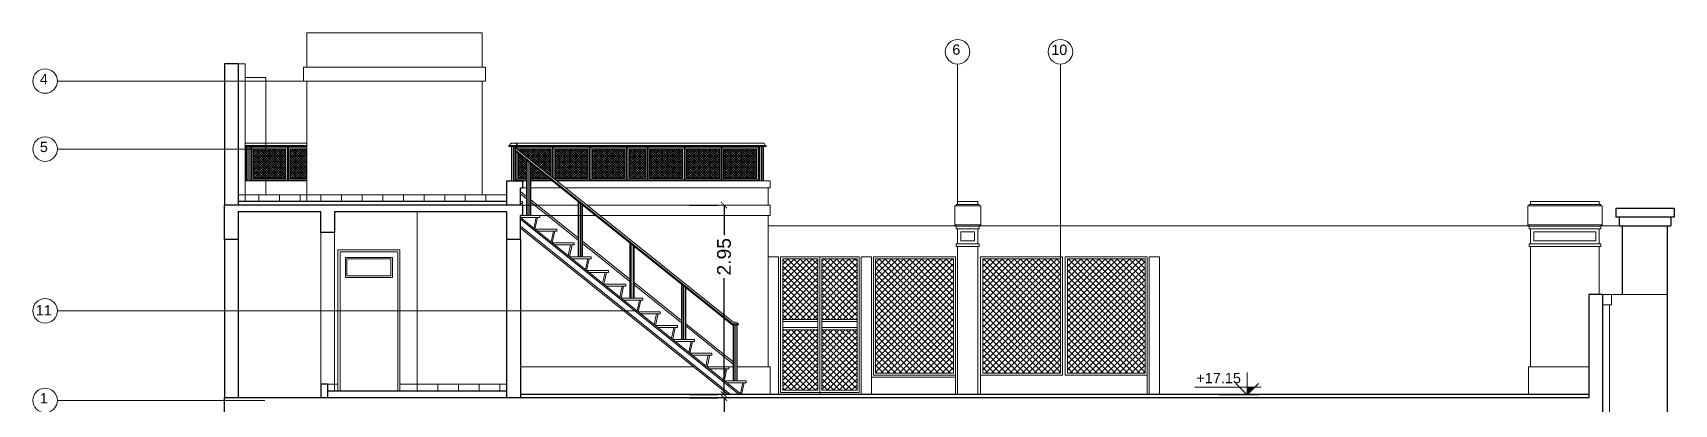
# Model space of a CAD drawing. Header units: millimetres. Extents: x 1578 to 2210, y 899 to 1032.
# Drawn here: x 2015.11 to 2038.95, y 949.14 to 954.53 of the extents above; entities that cross this region are included whole.
import ezdxf

# ---------------------------------------------------------------- set-up
doc = ezdxf.new("R2010")
doc.units = ezdxf.units.MM
for name, color, linetype, lineweight in [('CARPINTERIA', 7, 'Continuous', 18), ('COTAS', 7, 'Continuous', 15), ('ESTRUCTURA', 3, 'Continuous', 30), ('MUROS', 1, 'Continuous', 30), ('PISOS', 9, 'Continuous', 9), ('SANITARIOS', 7, 'Continuous', 20), ('TRAMAS', 7, 'Continuous', 15), ('UMBRALES', 7, 'Continuous', 18)]:
    doc.layers.add(name, color=color, linetype=linetype, lineweight=lineweight)
doc.styles.add('STYLE1', font='ARIAL.TTF')
doc.dimstyles.get("Standard").update_dxf_attribs({"dimscale": 0, "dimtxt": 0.2, "dimasz": 0.09, "dimexe": 0.09, "dimexo": 0.5, "dimgap": 0.05, "dimtad": 0, "dimzin": 0, "dimdsep": 46, "dimtxsty": 'STYLE1', "dimblk1": 'ARCHTICK', "dimblk2": 'ARCHTICK', "dimsah": 1, "dimcen": 0, "dimadec": 0, "dimazin": 0, "dimtfac": 1, "dimtofl": 0, "dimtmove": 2, "dimatfit": 3, "dimldrblk": 'ARCHTICK', "dimfxl": 1, "dimtolj": 1, "dimtzin": 0, "dimarcsym": 0})
pattern_1 = [(135, (2076.814876, 865.32942), (0.044194174, 0.044194174), []), (45, (2076.814876, 865.32942), (0.044194174, -0.044194174), [])]

# ---------------------------------------------------------------- blocks, each defined once
blk = doc.blocks.new('_ARCHTICK')
at = {"color": 0, "linetype": 'ByBlock', "const_width": 0.15}
blk.add_lwpolyline([(-0.5, -0.5), (0.5, 0.5)], dxfattribs=at)
blk = doc.blocks.new('*D289')
at = {"layer": 'COTAS', "color": 0, "lineweight": -2}
for p, q in [((2024.652, 949.228), (2025.062, 949.228)), ((2025.152, 949.228), (2025.152, 948.239)), ((2025.152, 946.628), (2025.152, 947.617)), ((2024.652, 946.628), (2025.062, 946.628))]:
    blk.add_line(p, q, dxfattribs=at)
at = {"layer": 'DEFPOINTS', "color": 0}
for p in [(2025.152, 949.228), (2025.152, 949.228), (2025.152, 946.628)]:
    blk.add_point(p, dxfattribs=at)
at = {"layer": 'COTAS', "color": 0, "lineweight": -2, "xscale": 0.09, "yscale": 0.09, "zscale": 0.09}
for p, rotation in [((2025.152, 949.228), 90), ((2025.152, 946.628), 270)]:
    blk.add_blockref('_ARCHTICK', p, dxfattribs=dict(at, rotation=rotation))
at = {"layer": 'COTAS', "color": 0, "insert": (2025.152, 947.928), "char_height": 0.2, "attachment_point": 5, "rotation": 90, "style": 'STYLE1'}
blk.add_mtext('\\A1;2.80', dxfattribs=at)
blk = doc.blocks.new('*D290')
at = {"layer": 'COTAS', "color": 0, "lineweight": -2}
for p, q in [((2024.652, 952.028), (2025.062, 952.028)), ((2025.152, 952.028), (2025.152, 951.589)), ((2025.152, 949.278), (2025.152, 950.965)), ((2024.652, 949.278), (2025.062, 949.278))]:
    blk.add_line(p, q, dxfattribs=at)
at = {"layer": 'DEFPOINTS', "color": 0}
for p in [(2025.152, 952.028), (2025.152, 952.028), (2025.152, 949.278)]:
    blk.add_point(p, dxfattribs=at)
at = {"layer": 'COTAS', "color": 0, "lineweight": -2, "xscale": 0.09, "yscale": 0.09, "zscale": 0.09}
for p, rotation in [((2025.152, 952.028), 90), ((2025.152, 949.278), 270)]:
    blk.add_blockref('_ARCHTICK', p, dxfattribs=dict(at, rotation=rotation))
at = {"layer": 'COTAS', "color": 0, "insert": (2025.152, 951.277), "char_height": 0.2, "attachment_point": 5, "rotation": 90, "style": 'STYLE1'}
blk.add_mtext('\\A1;2.95', dxfattribs=at)

msp = doc.modelspace()

# ---------------------------------------------------------------- hatches: boundary and pattern name
at = {"layer": 'COTAS', "ltscale": 0.05}
msp.add_hatch(color=256, dxfattribs=at).paths.add_polyline_path([(2032.752, 949.382), (2032.86, 949.382), (2032.752, 949.274)])
at = {"layer": 'PISOS', "ltscale": 0.1}
h = msp.add_hatch(dxfattribs=at)
h.set_pattern_fill('ANSI37', color=256, scale=0.2, style=0)
h.set_pattern_definition([(135, (2000.65188, 876.47942), (0.0176776695, 0.0176776695), []), (45, (2000.65188, 876.47942), (0.0176776695, -0.0176776695), [])])
h.paths.add_polyline_path([(2018.789, 952.415), (2018.309, 952.415), (2018.309, 952.84), (2018.789, 952.84)])
h = msp.add_hatch(dxfattribs=at)
h.set_pattern_fill('ANSI37', color=256, scale=0.2, style=0)
h.set_pattern_definition([(135, (2005.04188, 876.47942), (0.0176776695, 0.0176776695), []), (45, (2005.04188, 876.47942), (0.0176776695, -0.0176776695), [])])
h.paths.add_polyline_path([(2023.179, 952.415), (2022.699, 952.415), (2022.699, 952.84), (2023.179, 952.84)])
h = msp.add_hatch(dxfattribs=at)
h.set_pattern_fill('ANSI37', color=256, scale=0.2, style=0)
h.set_pattern_definition([(135, (2005.57938, 876.47942), (0.0176776695, 0.0176776695), []), (45, (2005.57938, 876.47942), (0.0176776695, -0.0176776695), [])])
h.paths.add_polyline_path([(2023.716, 952.415), (2023.236, 952.415), (2023.236, 952.84), (2023.716, 952.84)])
h = msp.add_hatch(dxfattribs=at)
h.set_pattern_fill('ANSI37', color=256, scale=0.2, style=0)
h.set_pattern_definition([(135, (2084.936324, 865.061248), (0.0176776695, 0.0176776695), []), (45, (2084.936324, 865.061248), (0.0176776695, -0.0176776695), [])])
h.paths.add_polyline_path([(2024.014, 952.415), (2023.774, 952.415), (2023.774, 952.84), (2024.014, 952.84)])
h = msp.add_hatch(dxfattribs=at)
h.set_pattern_fill('ANSI37', color=256, scale=0.2, style=0)
h.set_pattern_definition([(135, (2006.41438, 876.47942), (0.0176776695, 0.0176776695), []), (45, (2006.41438, 876.47942), (0.0176776695, -0.0176776695), [])])
h.paths.add_polyline_path([(2024.551, 952.415), (2024.071, 952.415), (2024.071, 952.84), (2024.551, 952.84)])
h = msp.add_hatch(dxfattribs=at)
h.set_pattern_fill('ANSI37', color=256, scale=0.2, style=0)
h.set_pattern_definition([(135, (2006.95188, 876.47942), (0.0176776695, 0.0176776695), []), (45, (2006.95188, 876.47942), (0.0176776695, -0.0176776695), [])])
h.paths.add_polyline_path([(2025.089, 952.415), (2024.609, 952.415), (2024.609, 952.84), (2025.089, 952.84)])
h = msp.add_hatch(dxfattribs=at)
h.set_pattern_fill('ANSI37', color=256, scale=0.2, style=0)
h.set_pattern_definition([(135, (2007.48938, 876.47942), (0.0176776695, 0.0176776695), []), (45, (2007.48938, 876.47942), (0.0176776695, -0.0176776695), [])])
h.paths.add_polyline_path([(2025.626, 952.415), (2025.146, 952.415), (2025.146, 952.84), (2025.626, 952.84)])
at = {"layer": 'TRAMAS', "ltscale": 0.05}
h = msp.add_hatch(dxfattribs=at)
h.set_pattern_fill('ANSI37', color=256, scale=0.5, style=0)
h.set_pattern_definition(pattern_1)
h.paths.add_polyline_path([(2027.084, 949.338), (2026.574, 949.338), (2026.574, 950.218), (2027.084, 950.218)])
h.paths.add_polyline_path([(2026.004, 950.218), (2026.514, 950.218), (2026.514, 949.338), (2026.004, 949.338)])
h.paths.add_polyline_path([(2026.004, 951.248), (2026.514, 951.248), (2026.514, 950.368), (2026.004, 950.368)])
h.paths.add_polyline_path([(2026.574, 951.248), (2027.084, 951.248), (2027.084, 950.368), (2026.574, 950.368)])
h = msp.add_hatch(dxfattribs=at)
h.set_pattern_fill('ANSI37', color=256, scale=0.5, style=0)
h.set_pattern_definition(pattern_1)
h.paths.add_polyline_path([(2027.354, 951.248), (2028.484, 951.248), (2028.484, 949.588), (2027.354, 949.588)])
h = msp.add_hatch(dxfattribs=at)
h.set_pattern_fill('ANSI37', color=256, scale=0.5, style=0)
h.set_pattern_definition([(45, (1980.57825, 865.32942), (-0.044194174, 0.044194174), []), (135, (1980.57825, 865.32942), (-0.044194174, -0.044194174), [])])
h.paths.add_polyline_path([(2030.039, 951.248), (2028.909, 951.248), (2028.909, 949.588), (2030.039, 949.588)])
h = msp.add_hatch(dxfattribs=at)
h.set_pattern_fill('ANSI37', color=256, scale=0.5, style=0)
h.set_pattern_definition([(45, (1981.807926, 865.32942), (-0.044194174, 0.044194174), []), (135, (1981.807926, 865.32942), (-0.044194174, -0.044194174), [])])
h.paths.add_polyline_path([(2031.269, 951.248), (2030.139, 951.248), (2030.139, 949.588), (2031.269, 949.588)])

# ---------------------------------------------------------------- linework, layer by layer
at = {"layer": 'CARPINTERIA', "ltscale": 0.05}
for p, q in [((2022.224, 952.078), (2022.194, 952.078)), ((2022.224, 952.048), (2022.194, 952.048)), ((2022.224, 952.078), (2022.224, 952.048)), ((2022.474, 951.848), (2022.194, 951.848)), ((2022.474, 951.878), (2022.224, 951.878)), ((2022.474, 951.878), (2022.474, 951.848)), ((2022.724, 951.678), (2022.406, 951.678)), ((2022.724, 951.648), (2022.444, 951.648)), ((2022.724, 951.678), (2022.724, 951.648)), ((2019.574, 951.348), (2020.414, 951.348)), ((2019.574, 951.348), (2019.574, 949.328)), ((2020.414, 951.348), (2020.414, 949.328)), ((2022.974, 951.478), (2022.656, 951.478)), ((2022.974, 951.448), (2022.694, 951.448)), ((2022.974, 951.478), (2022.974, 951.448)), ((2019.674, 951.248), (2020.314, 951.248)), ((2019.674, 951.248), (2019.674, 950.998)), ((2020.314, 951.248), (2020.314, 950.998)), ((2023.224, 951.278), (2022.906, 951.278)), ((2023.224, 951.248), (2022.944, 951.248)), ((2023.474, 951.078), (2023.156, 951.078)), ((2023.224, 951.278), (2023.224, 951.248)), ((2023.474, 951.078), (2023.474, 951.048)), ((2019.674, 950.998), (2020.314, 950.998)), ((2023.474, 951.048), (2023.194, 951.048)), ((2023.724, 950.878), (2023.406, 950.878)), ((2023.724, 950.848), (2023.444, 950.848)), ((2023.724, 950.878), (2023.724, 950.848)), ((2023.974, 950.678), (2023.656, 950.678)), ((2023.974, 950.648), (2023.694, 950.648)), ((2023.974, 950.678), (2023.974, 950.648)), ((2024.224, 950.478), (2023.906, 950.478)), ((2024.224, 950.448), (2023.944, 950.448)), ((2024.224, 950.478), (2024.224, 950.448)), ((2024.474, 950.278), (2024.156, 950.278)), ((2024.474, 950.248), (2024.194, 950.248)), ((2024.474, 950.278), (2024.474, 950.248)), ((2024.724, 950.078), (2024.406, 950.078)), ((2024.724, 950.048), (2024.444, 950.048)), ((2024.974, 949.878), (2024.656, 949.878)), ((2024.724, 950.078), (2024.724, 950.048)), ((2024.974, 949.878), (2024.974, 949.848)), ((2024.974, 949.848), (2024.694, 949.848)), ((2025.224, 949.678), (2024.906, 949.678)), ((2025.224, 949.648), (2024.944, 949.648)), ((2025.224, 949.678), (2025.224, 949.648)), ((2025.474, 949.478), (2025.156, 949.478)), ((2025.474, 949.448), (2025.194, 949.448)), ((2025.474, 949.478), (2025.474, 949.448))]:
    msp.add_line(p, q, dxfattribs=at)
at = {"layer": 'COTAS'}
for p, q in [((2028.544, 952.038), (2028.544, 954.075)), ((2030.039, 951.248), (2030.039, 954.075)), ((2019.094, 953.828), (2015.468, 953.828)), ((2018.309, 952.84), (2015.468, 952.84)), ((2028.517, 951.728), (2025.794, 951.728)), ((2036.839, 951.728), (2028.867, 951.728)), ((2038.204, 951.728), (2037.893, 951.728)), ((2023.889, 950.492), (2015.468, 950.492)), ((2018.482, 949.191), (2015.468, 949.191))]:
    msp.add_line(p, q, dxfattribs=at)
at = {"layer": 'COTAS', "ltscale": 0.1}
for p, q in [((2021.694, 952.078), (2021.214, 952.078)), ((2032.752, 949.274), (2032.752, 949.598)), ((2021.797, 949.328), (2021.318, 949.328)), ((2032.955, 949.382), (2031.989, 949.382)), ((2032.919, 949.274), (2032.35, 949.274))]:
    msp.add_line(p, q, dxfattribs=at)
at = {"layer": 'COTAS', "ltscale": 0.05}
for p, q in [((2032.752, 949.274), (2032.588, 949.437)), ((2032.915, 949.437), (2032.752, 949.274))]:
    msp.add_line(p, q, dxfattribs=at)
for centre in [(2028.544, 954.253), (2030.039, 954.253), (2015.29, 953.828), (2015.29, 952.84), (2015.29, 950.492), (2015.29, 949.191)]:
    msp.add_circle(centre, 0.178, dxfattribs=at)
at = {"layer": 'ESTRUCTURA', "ltscale": 0.05}
for p, q in [((2022.224, 952.028), (2017.894, 952.028)), ((2017.894, 951.528), (2017.894, 952.028)), ((2022.224, 952.028), (2022.224, 951.878)), ((2019.294, 951.928), (2018.094, 951.928)), ((2018.094, 951.928), (2018.094, 951.528)), ((2021.994, 951.928), (2019.494, 951.928)), ((2021.994, 951.928), (2021.994, 951.528)), ((2022.224, 951.878), (2022.194, 951.878)), ((2022.194, 951.528), (2022.194, 951.878)), ((2018.094, 951.528), (2017.894, 951.528)), ((2022.194, 951.528), (2021.994, 951.528)), ((2018.094, 949.228), (2017.894, 949.228)), ((2017.894, 948.728), (2017.894, 949.228)), ((2037.714, 949.228), (2018.094, 949.228))]:
    msp.add_line(p, q, dxfattribs=at)
at = {"layer": 'ESTRUCTURA', "ltscale": 0.1}
for p, q in [((2038.104, 951.978), (2038.104, 951.853)), ((2038.954, 951.978), (2038.104, 951.978)), ((2038.954, 951.853), (2038.104, 951.853)), ((2038.154, 951.853), (2038.154, 951.728)), ((2038.904, 951.853), (2038.904, 951.728)), ((2038.954, 951.978), (2038.954, 951.853)), ((2038.154, 951.728), (2038.904, 951.728)), ((2038.204, 950.728), (2038.204, 951.728)), ((2038.854, 951.728), (2038.854, 947.378))]:
    msp.add_line(p, q, dxfattribs=at)
at = {"layer": 'ESTRUCTURA', "ltscale": 0.05}
msp.add_lwpolyline([(2019.494, 951.928), (2019.494, 951.628), (2019.294, 951.628), (2019.294, 951.928)], dxfattribs=at)
at = {"layer": 'MUROS', "ltscale": 0.05}
for p, q in [((2018.094, 954.078), (2017.894, 954.078)), ((2017.894, 954.078), (2017.894, 952.028)), ((2018.094, 954.078), (2018.094, 952.028)), ((2021.994, 952.378), (2022.224, 952.378)), ((2021.994, 952.378), (2021.994, 952.028)), ((2022.194, 952.028), (2022.194, 952.278)), ((2022.194, 952.278), (2022.224, 952.278)), ((2022.224, 952.378), (2022.224, 952.278)), ((2021.994, 952.078), (2018.094, 952.078)), ((2017.894, 951.528), (2017.894, 949.228)), ((2018.094, 951.528), (2018.094, 949.228)), ((2021.994, 951.528), (2021.994, 949.228)), ((2022.194, 951.528), (2022.194, 949.228)), ((2019.294, 949.428), (2019.294, 949.228)), ((2019.394, 949.428), (2019.294, 949.428)), ((2019.394, 949.428), (2019.394, 949.228)), ((2021.994, 949.328), (2019.394, 949.328)), ((2037.714, 949.278), (2022.194, 949.278))]:
    msp.add_line(p, q, dxfattribs=at)
at = {"layer": 'MUROS'}
for p, q in [((2037.914, 950.728), (2037.714, 950.728)), ((2037.714, 950.728), (2037.714, 949.278)), ((2037.914, 950.728), (2037.914, 948.578)), ((2037.714, 949.278), (2037.714, 949.228))]:
    msp.add_line(p, q, dxfattribs=at)
at = {"layer": 'PISOS'}
for p, q in [((2018.22, 952.878), (2018.22, 952.378)), ((2018.241, 952.878), (2018.241, 952.378)), ((2018.263, 952.878), (2018.263, 952.378)), ((2022.072, 952.878), (2022.072, 952.378)), ((2022.094, 952.878), (2022.094, 952.378)), ((2022.115, 952.878), (2022.115, 952.378)), ((2025.672, 952.878), (2025.672, 952.378)), ((2025.694, 952.878), (2025.694, 952.378)), ((2025.715, 952.878), (2025.715, 952.378))]:
    msp.add_line(p, q, dxfattribs=at)
at = {"layer": 'PISOS', "ltscale": 0.1}
for p, q in [((2018.846, 952.614), (2019.073, 952.84)), ((2018.846, 952.649), (2019.037, 952.84)), ((2018.846, 952.685), (2019.002, 952.84)), ((2018.846, 952.72), (2018.967, 952.84)), ((2018.846, 952.755), (2018.931, 952.84)), ((2018.846, 952.791), (2018.896, 952.84)), ((2018.846, 952.826), (2018.86, 952.84)), ((2019.094, 952.585), (2018.846, 952.832)), ((2018.846, 952.579), (2019.094, 952.826)), ((2019.094, 952.55), (2018.846, 952.797)), ((2018.846, 952.543), (2019.094, 952.791)), ((2019.094, 952.514), (2018.846, 952.762)), ((2018.846, 952.508), (2019.094, 952.755)), ((2019.094, 952.62), (2018.874, 952.84)), ((2019.094, 952.656), (2018.909, 952.84)), ((2019.094, 952.691), (2018.944, 952.84)), ((2019.094, 952.726), (2018.98, 952.84)), ((2019.094, 952.762), (2019.015, 952.84)), ((2019.094, 952.797), (2019.05, 952.84)), ((2019.094, 952.832), (2019.086, 952.84)), ((2022.161, 952.826), (2022.175, 952.84)), ((2022.189, 952.805), (2022.161, 952.832)), ((2022.161, 952.755), (2022.172, 952.767)), ((2022.285, 952.638), (2022.161, 952.762)), ((2022.161, 952.72), (2022.192, 952.751)), ((2022.161, 952.685), (2022.212, 952.735)), ((2022.181, 952.811), (2022.211, 952.84)), ((2022.366, 952.663), (2022.189, 952.84)), ((2022.201, 952.795), (2022.246, 952.84)), ((2022.221, 952.779), (2022.282, 952.84)), ((2022.543, 952.522), (2022.224, 952.84)), ((2022.24, 952.764), (2022.317, 952.84)), ((2022.641, 952.458), (2022.259, 952.84)), ((2022.26, 952.748), (2022.352, 952.84)), ((2022.279, 952.732), (2022.388, 952.84)), ((2022.641, 952.494), (2022.295, 952.84)), ((2022.299, 952.717), (2022.423, 952.84)), ((2022.319, 952.701), (2022.458, 952.84)), ((2022.641, 952.529), (2022.33, 952.84)), ((2022.338, 952.685), (2022.494, 952.84)), ((2022.358, 952.669), (2022.529, 952.84)), ((2022.641, 952.565), (2022.365, 952.84)), ((2022.378, 952.654), (2022.564, 952.84)), ((2022.397, 952.638), (2022.6, 952.84)), ((2022.641, 952.6), (2022.401, 952.84)), ((2022.417, 952.622), (2022.635, 952.84)), ((2022.641, 952.635), (2022.436, 952.84)), ((2022.437, 952.607), (2022.641, 952.811)), ((2022.456, 952.591), (2022.641, 952.776)), ((2022.641, 952.671), (2022.471, 952.84)), ((2022.476, 952.575), (2022.641, 952.74)), ((2022.641, 952.706), (2022.507, 952.84)), ((2022.641, 952.741), (2022.542, 952.84)), ((2022.641, 952.777), (2022.578, 952.84)), ((2022.641, 952.812), (2022.613, 952.84)), ((2019.094, 952.479), (2018.846, 952.726)), ((2018.846, 952.473), (2019.094, 952.72)), ((2019.094, 952.443), (2018.846, 952.691)), ((2018.846, 952.437), (2019.094, 952.685)), ((2019.087, 952.415), (2018.846, 952.656)), ((2019.051, 952.415), (2018.846, 952.62)), ((2019.016, 952.415), (2018.846, 952.585)), ((2018.98, 952.415), (2018.846, 952.55)), ((2018.945, 952.415), (2018.846, 952.514)), ((2018.86, 952.415), (2019.094, 952.649)), ((2018.895, 952.415), (2019.094, 952.614)), ((2018.93, 952.415), (2019.094, 952.579)), ((2018.966, 952.415), (2019.094, 952.543)), ((2019.001, 952.415), (2019.094, 952.508)), ((2022.285, 952.603), (2022.161, 952.726)), ((2022.161, 952.649), (2022.231, 952.72)), ((2022.161, 952.614), (2022.251, 952.704)), ((2022.285, 952.567), (2022.161, 952.691)), ((2022.161, 952.579), (2022.271, 952.688)), ((2022.161, 952.543), (2022.29, 952.672)), ((2022.285, 952.532), (2022.161, 952.656)), ((2022.161, 952.508), (2022.285, 952.632)), ((2022.285, 952.497), (2022.161, 952.62)), ((2022.161, 952.473), (2022.285, 952.596)), ((2022.285, 952.461), (2022.161, 952.585)), ((2022.161, 952.437), (2022.285, 952.561)), ((2022.285, 952.426), (2022.161, 952.55)), ((2022.26, 952.415), (2022.161, 952.514)), ((2022.175, 952.415), (2022.285, 952.526)), ((2022.285, 952.673), (2022.268, 952.69)), ((2022.345, 952.621), (2022.349, 952.625)), ((2022.543, 952.415), (2022.345, 952.613)), ((2022.345, 952.586), (2022.369, 952.61)), ((2022.345, 952.55), (2022.389, 952.594)), ((2022.508, 952.415), (2022.345, 952.578)), ((2022.345, 952.515), (2022.408, 952.578)), ((2022.345, 952.48), (2022.428, 952.562)), ((2022.345, 952.444), (2022.447, 952.547)), ((2022.472, 952.415), (2022.345, 952.543)), ((2022.437, 952.415), (2022.345, 952.507)), ((2022.351, 952.415), (2022.467, 952.531)), ((2022.387, 952.415), (2022.487, 952.515)), ((2022.422, 952.415), (2022.506, 952.5)), ((2022.578, 952.415), (2022.445, 952.548)), ((2022.496, 952.559), (2022.641, 952.705)), ((2022.515, 952.544), (2022.641, 952.67)), ((2022.535, 952.528), (2022.641, 952.634)), ((2022.554, 952.512), (2022.641, 952.599)), ((2022.574, 952.497), (2022.641, 952.564)), ((2022.594, 952.481), (2022.641, 952.528)), ((2018.91, 952.415), (2018.846, 952.479)), ((2018.874, 952.415), (2018.846, 952.444)), ((2019.036, 952.415), (2019.094, 952.473)), ((2019.072, 952.415), (2019.094, 952.437)), ((2022.225, 952.415), (2022.161, 952.479)), ((2022.189, 952.415), (2022.161, 952.444)), ((2022.21, 952.415), (2022.285, 952.49)), ((2022.245, 952.415), (2022.285, 952.455)), ((2022.281, 952.415), (2022.285, 952.42)), ((2022.402, 952.415), (2022.345, 952.472)), ((2022.366, 952.415), (2022.345, 952.437)), ((2022.458, 952.415), (2022.526, 952.484)), ((2022.493, 952.415), (2022.546, 952.468)), ((2022.528, 952.415), (2022.565, 952.452)), ((2022.564, 952.415), (2022.585, 952.437)), ((2022.599, 952.415), (2022.605, 952.421)), ((2022.613, 952.465), (2022.641, 952.493)), ((2022.633, 952.449), (2022.641, 952.458)), ((2022.634, 952.415), (2022.641, 952.422))]:
    msp.add_line(p, q, dxfattribs=at)
at = {"layer": 'PISOS', "ltscale": 0.05}
for p, q in [((2022.294, 951.878), (2022.294, 952.669)), ((2022.315, 951.878), (2022.315, 952.653)), ((2022.338, 952.685), (2022.338, 952.688)), ((2022.338, 951.878), (2022.338, 952.634)), ((2023.044, 951.278), (2023.044, 952.069)), ((2023.065, 951.278), (2023.065, 952.053)), ((2023.088, 951.278), (2023.088, 952.034)), ((2023.794, 950.678), (2023.794, 951.469)), ((2023.815, 950.678), (2023.815, 951.453)), ((2023.838, 950.678), (2023.838, 951.434)), ((2024.544, 950.078), (2024.544, 950.869)), ((2024.565, 950.078), (2024.565, 950.853)), ((2024.588, 950.078), (2024.588, 950.834)), ((2025.294, 949.478), (2025.294, 950.288)), ((2025.315, 949.478), (2025.315, 950.288)), ((2025.338, 949.478), (2025.338, 950.288))]:
    msp.add_line(p, q, dxfattribs=at)
at = {"layer": 'SANITARIOS'}
for p, q in [((2019.094, 952.928), (2018.194, 952.928)), ((2019.094, 952.893), (2018.194, 952.893)), ((2019.094, 952.878), (2018.194, 952.878)), ((2018.211, 952.878), (2018.211, 952.378)), ((2018.271, 952.878), (2018.271, 952.378)), ((2025.764, 952.893), (2022.024, 952.893)), ((2022.024, 952.878), (2022.024, 952.893)), ((2025.764, 952.878), (2022.024, 952.878)), ((2022.064, 952.878), (2022.064, 952.378)), ((2025.714, 952.928), (2022.074, 952.928)), ((2022.124, 952.878), (2022.124, 952.378)), ((2022.164, 952.878), (2022.164, 952.893)), ((2025.664, 952.878), (2025.664, 952.378)), ((2025.724, 952.878), (2025.724, 952.378)), ((2025.764, 952.878), (2025.764, 952.893))]:
    msp.add_line(p, q, dxfattribs=at)
at = {"layer": 'SANITARIOS', "ltscale": 0.05}
for p, q in [((2025.285, 950.328), (2022.124, 952.857)), ((2025.276, 950.303), (2022.124, 952.825)), ((2025.271, 950.288), (2022.124, 952.806)), ((2022.285, 951.878), (2022.285, 952.677)), ((2022.345, 952.68), (2022.345, 952.688)), ((2022.345, 951.878), (2022.345, 952.629)), ((2022.285, 952.152), (2022.194, 952.225)), ((2022.285, 952.12), (2022.194, 952.193)), ((2023.035, 951.552), (2022.345, 952.104)), ((2023.035, 951.52), (2022.345, 952.072)), ((2023.035, 951.278), (2023.035, 952.077)), ((2023.095, 951.278), (2023.095, 952.029)), ((2025.406, 949.278), (2022.194, 951.848)), ((2025.374, 949.278), (2022.194, 951.822)), ((2022.423, 951.848), (2022.389, 951.692)), ((2022.444, 951.848), (2022.406, 951.678)), ((2019.294, 951.628), (2019.294, 949.428)), ((2025.246, 949.278), (2022.194, 951.72)), ((2025.214, 949.278), (2022.194, 951.694)), ((2022.673, 951.648), (2022.639, 951.492)), ((2022.694, 951.648), (2022.656, 951.478)), ((2022.923, 951.448), (2022.889, 951.292)), ((2022.944, 951.448), (2022.906, 951.278)), ((2023.785, 950.952), (2023.095, 951.504)), ((2023.785, 950.92), (2023.095, 951.472)), ((2023.785, 950.678), (2023.785, 951.477)), ((2023.845, 950.678), (2023.845, 951.429)), ((2023.173, 951.248), (2023.139, 951.092)), ((2023.194, 951.248), (2023.156, 951.078)), ((2027.114, 951.278), (2025.974, 951.278)), ((2025.974, 951.278), (2025.974, 949.308)), ((2026.514, 951.248), (2026.004, 951.248)), ((2026.004, 951.248), (2026.004, 949.338)), ((2026.514, 951.248), (2026.514, 949.338)), ((2026.544, 951.278), (2026.544, 949.278)), ((2027.084, 951.248), (2026.574, 951.248)), ((2026.574, 951.248), (2026.574, 949.338)), ((2027.084, 951.248), (2027.084, 949.338)), ((2027.114, 951.278), (2027.114, 949.308)), ((2027.324, 951.278), (2027.324, 949.558)), ((2028.514, 951.278), (2027.324, 951.278)), ((2027.354, 951.248), (2027.354, 949.588)), ((2028.484, 951.248), (2027.354, 951.248)), ((2028.484, 951.248), (2028.484, 949.588)), ((2028.514, 951.278), (2028.514, 949.678)), ((2028.879, 951.278), (2028.879, 949.278)), ((2028.879, 951.278), (2030.069, 951.278)), ((2028.909, 951.248), (2028.909, 949.588)), ((2028.909, 951.248), (2030.039, 951.248)), ((2030.039, 951.248), (2030.039, 949.588)), ((2030.069, 951.278), (2030.069, 949.558)), ((2030.109, 951.278), (2030.109, 949.558)), ((2030.109, 951.278), (2031.299, 951.278)), ((2030.139, 951.248), (2030.139, 949.588)), ((2030.139, 951.248), (2031.269, 951.248)), ((2031.269, 951.248), (2031.269, 949.588)), ((2031.299, 951.278), (2031.299, 949.558)), ((2031.299, 951.278), (2031.299, 949.278)), ((2023.423, 951.048), (2023.389, 950.892)), ((2023.444, 951.048), (2023.406, 950.878)), ((2023.673, 950.848), (2023.639, 950.692)), ((2023.694, 950.848), (2023.656, 950.678)), ((2024.535, 950.352), (2023.845, 950.904)), ((2024.535, 950.32), (2023.845, 950.872)), ((2024.535, 950.078), (2024.535, 950.877)), ((2024.595, 950.078), (2024.595, 950.829)), ((2023.923, 950.648), (2023.889, 950.492)), ((2023.944, 950.648), (2023.906, 950.478)), ((2024.173, 950.448), (2024.139, 950.292)), ((2024.194, 950.448), (2024.156, 950.278)), ((2026.514, 950.368), (2026.004, 950.368)), ((2027.084, 950.368), (2026.574, 950.368)), ((2024.423, 950.248), (2024.389, 950.092)), ((2024.444, 950.248), (2024.406, 950.078)), ((2025.285, 949.752), (2024.595, 950.304)), ((2025.285, 949.72), (2024.595, 950.272)), ((2025.36, 950.288), (2025.271, 950.288)), ((2025.36, 950.303), (2025.276, 950.303)), ((2025.325, 950.328), (2025.285, 950.328)), ((2025.285, 949.478), (2025.285, 950.288)), ((2025.345, 949.478), (2025.345, 950.288)), ((2025.36, 950.288), (2025.36, 950.303)), ((2026.514, 950.338), (2026.004, 950.338)), ((2026.514, 950.248), (2026.004, 950.248)), ((2026.514, 950.218), (2026.004, 950.218)), ((2027.084, 950.338), (2026.574, 950.338)), ((2027.084, 950.248), (2026.574, 950.248)), ((2027.084, 950.218), (2026.574, 950.218)), ((2024.673, 950.048), (2024.639, 949.892)), ((2024.694, 950.048), (2024.656, 949.878)), ((2024.923, 949.848), (2024.889, 949.692)), ((2024.944, 949.848), (2024.906, 949.678)), ((2025.173, 949.648), (2025.139, 949.492)), ((2025.194, 949.648), (2025.156, 949.478)), ((2025.423, 949.448), (2025.389, 949.292)), ((2025.444, 949.448), (2025.406, 949.278)), ((2028.514, 949.558), (2027.324, 949.558)), ((2028.484, 949.588), (2027.354, 949.588)), ((2028.879, 949.558), (2030.069, 949.558)), ((2028.909, 949.588), (2030.039, 949.588)), ((2030.109, 949.558), (2031.299, 949.558)), ((2030.139, 949.588), (2031.269, 949.588)), ((2027.114, 949.308), (2025.974, 949.308)), ((2026.514, 949.338), (2026.004, 949.338)), ((2027.084, 949.338), (2026.574, 949.338))]:
    msp.add_line(p, q, dxfattribs=at)
at = {"layer": 'SANITARIOS'}
for centre, start, end in [((2022.074, 952.893), 90, 180), ((2022.114, 952.893), 0, 90), ((2025.714, 952.893), 0, 90)]:
    msp.add_arc(centre, 0.035, start, end, dxfattribs=at)
at = {"layer": 'SANITARIOS', "ltscale": 0.05}
msp.add_arc((2025.325, 950.303), 0.025, 0, 90, dxfattribs=at)
at = {"layer": 'TRAMAS'}
for p, q in [((2018.789, 952.84), (2018.309, 952.84)), ((2018.309, 952.84), (2018.309, 952.415)), ((2018.789, 952.84), (2018.789, 952.415)), ((2018.846, 952.84), (2018.846, 952.415)), ((2019.094, 952.84), (2018.846, 952.84)), ((2022.641, 952.84), (2022.161, 952.84)), ((2022.161, 952.84), (2022.161, 952.827)), ((2022.161, 952.776), (2022.161, 952.415)), ((2022.641, 952.84), (2022.641, 952.443)), ((2022.699, 952.84), (2022.699, 952.415)), ((2023.179, 952.84), (2022.699, 952.84)), ((2023.179, 952.84), (2023.179, 952.415)), ((2023.236, 952.84), (2023.236, 952.415)), ((2023.716, 952.84), (2023.236, 952.84)), ((2023.716, 952.84), (2023.716, 952.415)), ((2024.014, 952.84), (2023.774, 952.84)), ((2023.774, 952.84), (2023.774, 952.415)), ((2024.014, 952.84), (2024.014, 952.415)), ((2024.071, 952.84), (2024.071, 952.415)), ((2024.551, 952.84), (2024.071, 952.84)), ((2024.551, 952.84), (2024.551, 952.415)), ((2025.089, 952.84), (2024.609, 952.84)), ((2024.609, 952.84), (2024.609, 952.415)), ((2025.089, 952.84), (2025.089, 952.415)), ((2025.626, 952.84), (2025.146, 952.84)), ((2025.146, 952.84), (2025.146, 952.415)), ((2025.626, 952.84), (2025.626, 952.415)), ((2018.309, 952.415), (2018.789, 952.415)), ((2018.846, 952.415), (2019.094, 952.415)), ((2022.161, 952.415), (2022.285, 952.415)), ((2022.345, 952.415), (2022.612, 952.415)), ((2022.699, 952.415), (2023.179, 952.415)), ((2023.236, 952.415), (2023.716, 952.415)), ((2023.774, 952.415), (2024.014, 952.415)), ((2024.071, 952.415), (2024.551, 952.415)), ((2024.609, 952.415), (2025.089, 952.415)), ((2025.146, 952.415), (2025.626, 952.415))]:
    msp.add_line(p, q, dxfattribs=at)
at = {"layer": 'TRAMAS', "ltscale": 0.05}
for p, q in [((2018.394, 952.178), (2018.394, 952.078)), ((2018.694, 952.178), (2018.694, 952.078)), ((2018.994, 952.178), (2018.994, 952.078)), ((2019.294, 952.178), (2019.294, 952.078)), ((2019.594, 952.178), (2019.594, 952.078)), ((2019.894, 952.178), (2019.894, 952.078)), ((2020.194, 952.178), (2020.194, 952.078)), ((2020.494, 952.178), (2020.494, 952.078)), ((2020.794, 952.178), (2020.794, 952.078)), ((2021.094, 952.178), (2021.094, 952.078)), ((2021.394, 952.178), (2021.394, 952.078)), ((2021.694, 952.178), (2021.694, 952.078)), ((2019.654, 951.268), (2020.334, 951.268)), ((2019.654, 951.268), (2019.654, 950.978)), ((2020.334, 951.268), (2020.334, 950.978)), ((2019.654, 950.978), (2020.334, 950.978)), ((2020.994, 949.428), (2020.994, 949.328)), ((2021.294, 949.428), (2021.294, 949.328)), ((2021.594, 949.428), (2021.594, 949.328)), ((2021.894, 949.428), (2021.894, 949.328))]:
    msp.add_line(p, q, dxfattribs=at)
at = {"layer": 'UMBRALES', "ltscale": 0.05}
for p, q in [((2021.637, 954.528), (2019.094, 954.528)), ((2019.094, 954.528), (2019.094, 954.028)), ((2021.637, 954.528), (2021.637, 954.028)), ((2018.194, 954.078), (2018.094, 954.078)), ((2018.194, 954.078), (2018.194, 952.078)), ((2021.687, 954.028), (2019.044, 954.028)), ((2019.044, 954.028), (2019.044, 953.828)), ((2021.687, 954.028), (2021.687, 953.828)), ((2018.494, 953.878), (2018.394, 953.878)), ((2018.494, 953.878), (2018.494, 952.178)), ((2021.687, 953.828), (2019.044, 953.828)), ((2019.094, 953.828), (2019.094, 952.078)), ((2021.637, 953.828), (2021.637, 952.178)), ((2021.994, 952.178), (2018.094, 952.178)), ((2023.035, 952.028), (2022.224, 952.028)), ((2025.824, 952.028), (2023.16, 952.028)), ((2025.824, 952.028), (2025.824, 951.878)), ((2020.694, 951.928), (2020.694, 949.328)), ((2023.283, 951.878), (2022.474, 951.878)), ((2025.824, 951.878), (2023.347, 951.878)), ((2025.794, 951.878), (2025.794, 949.678)), ((2019.494, 951.628), (2019.494, 949.328)), ((2019.544, 951.378), (2019.544, 949.328)), ((2020.444, 951.378), (2019.544, 951.378)), ((2020.444, 951.378), (2020.444, 949.328)), ((2025.944, 951.278), (2025.794, 951.278)), ((2025.944, 951.278), (2025.944, 949.278)), ((2027.294, 951.278), (2027.144, 951.278)), ((2027.144, 951.278), (2027.144, 949.278)), ((2027.294, 951.278), (2027.294, 949.278)), ((2031.479, 951.278), (2031.329, 951.278)), ((2031.329, 951.278), (2031.329, 949.278)), ((2031.479, 951.278), (2031.479, 949.278)), ((2024.714, 949.678), (2022.194, 949.678)), ((2025.285, 949.678), (2025.224, 949.678)), ((2025.824, 949.678), (2025.345, 949.678)), ((2025.824, 949.678), (2025.824, 949.278)), ((2036.836, 949.678), (2037.714, 949.678)), ((2019.544, 949.428), (2019.394, 949.428)), ((2021.994, 949.428), (2020.444, 949.428)), ((2028.514, 949.528), (2027.294, 949.528))]:
    msp.add_line(p, q, dxfattribs=at)
at = {"layer": 'UMBRALES', "ltscale": 0.1}
for p, q in [((2018.394, 953.878), (2018.194, 953.878)), ((2018.394, 953.878), (2018.194, 953.878)), ((2018.194, 952.378), (2019.094, 952.378)), ((2022.224, 952.378), (2022.285, 952.378)), ((2022.224, 952.278), (2022.285, 952.278)), ((2022.345, 952.378), (2022.658, 952.378)), ((2022.345, 952.278), (2022.783, 952.278)), ((2022.722, 952.378), (2025.824, 952.378)), ((2022.847, 952.278), (2025.824, 952.278)), ((2025.794, 952.278), (2025.794, 952.028)), ((2025.824, 952.378), (2025.824, 952.278)), ((2028.88, 952.018), (2028.504, 952.018)), ((2028.504, 951.741), (2028.504, 952.018)), ((2028.86, 952.038), (2028.524, 952.038)), ((2028.524, 952.018), (2028.524, 952.038)), ((2028.84, 952.078), (2028.544, 952.078)), ((2028.544, 952.038), (2028.544, 952.078)), ((2028.84, 952.038), (2028.84, 952.078)), ((2028.86, 952.018), (2028.86, 952.038)), ((2028.88, 951.741), (2028.88, 952.018)), ((2036.826, 951.741), (2036.826, 952.018)), ((2036.826, 952.018), (2037.906, 952.018)), ((2036.846, 952.038), (2037.886, 952.038)), ((2036.846, 952.018), (2036.846, 952.038)), ((2036.866, 952.078), (2037.866, 952.078)), ((2036.866, 952.038), (2036.866, 952.078)), ((2037.866, 952.038), (2037.866, 952.078)), ((2037.886, 952.018), (2037.886, 952.038)), ((2037.906, 951.741), (2037.906, 952.018)), ((2028.88, 951.741), (2028.504, 951.741)), ((2028.524, 951.721), (2028.504, 951.741)), ((2028.86, 951.721), (2028.524, 951.721)), ((2028.524, 951.681), (2028.524, 951.721)), ((2028.86, 951.681), (2028.524, 951.681)), ((2028.544, 951.467), (2028.544, 951.681)), ((2028.791, 951.641), (2028.593, 951.641)), ((2028.593, 951.507), (2028.593, 951.641)), ((2028.791, 951.507), (2028.791, 951.641)), ((2028.84, 951.467), (2028.84, 951.681)), ((2028.88, 951.741), (2028.86, 951.721)), ((2028.86, 951.681), (2028.86, 951.721)), ((2036.826, 951.741), (2037.906, 951.741)), ((2036.826, 951.741), (2036.846, 951.721)), ((2036.846, 951.721), (2037.886, 951.721)), ((2036.846, 951.681), (2036.846, 951.721)), ((2036.846, 951.681), (2037.886, 951.681)), ((2036.866, 951.467), (2036.866, 951.681)), ((2036.914, 951.641), (2037.817, 951.641)), ((2036.914, 951.507), (2036.914, 951.641)), ((2037.817, 951.507), (2037.817, 951.641)), ((2037.866, 951.467), (2037.866, 951.681)), ((2037.886, 951.721), (2037.906, 951.741)), ((2037.886, 951.681), (2037.886, 951.721)), ((2028.86, 951.467), (2028.524, 951.467)), ((2028.524, 951.427), (2028.524, 951.467)), ((2028.86, 951.427), (2028.524, 951.427)), ((2028.544, 949.278), (2028.544, 951.427)), ((2028.791, 951.507), (2028.593, 951.507)), ((2028.84, 949.278), (2028.84, 951.427)), ((2028.86, 951.427), (2028.86, 951.467)), ((2036.846, 951.427), (2036.846, 951.467)), ((2036.846, 951.467), (2037.886, 951.467)), ((2036.846, 951.427), (2037.886, 951.427)), ((2036.866, 949.678), (2036.866, 951.427)), ((2036.914, 951.507), (2037.817, 951.507)), ((2037.866, 950.728), (2037.866, 951.427)), ((2037.886, 951.427), (2037.886, 951.467)), ((2038.014, 950.578), (2038.014, 946.428)), ((2028.514, 949.278), (2028.514, 949.678)), ((2036.836, 949.278), (2036.836, 949.678))]:
    msp.add_line(p, q, dxfattribs=at)
at = {"layer": 'UMBRALES'}
for p, q in [((2019.094, 952.86), (2018.271, 952.86)), ((2018.289, 952.878), (2018.289, 952.378)), ((2018.809, 952.878), (2018.809, 952.378)), ((2018.826, 952.878), (2018.826, 952.378)), ((2025.664, 952.86), (2022.124, 952.86)), ((2022.141, 952.878), (2022.141, 952.843)), ((2022.141, 952.792), (2022.141, 952.378)), ((2022.661, 952.878), (2022.661, 952.427)), ((2022.679, 952.878), (2022.679, 952.413)), ((2023.199, 952.878), (2023.199, 952.378)), ((2023.216, 952.878), (2023.216, 952.378)), ((2023.736, 952.878), (2023.736, 952.378)), ((2023.754, 952.878), (2023.754, 952.378)), ((2024.034, 952.878), (2024.034, 952.378)), ((2024.051, 952.878), (2024.051, 952.378)), ((2024.571, 952.878), (2024.571, 952.378)), ((2024.589, 952.878), (2024.589, 952.378)), ((2025.109, 952.878), (2025.109, 952.378)), ((2025.126, 952.878), (2025.126, 952.378)), ((2025.646, 952.878), (2025.646, 952.378)), ((2018.271, 952.395), (2019.094, 952.395)), ((2022.124, 952.395), (2022.285, 952.395)), ((2022.345, 952.395), (2022.637, 952.395)), ((2022.701, 952.395), (2025.664, 952.395)), ((2037.914, 950.728), (2038.854, 950.728)), ((2038.044, 950.578), (2038.044, 950.728)), ((2037.914, 950.578), (2038.044, 950.578))]:
    msp.add_line(p, q, dxfattribs=at)

# ---------------------------------------------------------------- texts
at = {"layer": 'COTAS', "ltscale": 0.1, "char_height": 0.15, "attachment_point": 5, "style": 'STYLE1'}
for s, insert in [('6', (2028.526, 954.284)), ('10', (2030.022, 954.281)), ('4', (2015.272, 953.856)), ('5', (2015.272, 952.871)), ('11', (2015.272, 950.5)), ('+17.15', (2032.337, 949.515)), ('1', (2015.272, 949.222))]:
    msp.add_mtext(s, dxfattribs=dict(at, insert=insert))

# ---------------------------------------------------------------- dimensions: what is measured, and where the dimension line sits
at = {"layer": 'COTAS'}
dim = msp.add_linear_dim(base=(2025.152, 952.028), p1=(2025.152, 949.278), p2=(2025.152, 952.028), angle=90, text='2.95', dimstyle='Standard', override={"dimscale": 1}, dxfattribs=at)
dim.commit()
dim.dimension.update_dxf_attribs({"geometry": '*D290', "text_midpoint": (2025.152, 951.277), "dimtype": 160})
dim = msp.add_linear_dim(base=(2025.152, 949.228), p1=(2025.152, 946.628), p2=(2025.152, 949.228), angle=90, text='2.80', dimstyle='Standard', override={"dimscale": 1}, dxfattribs=at)
dim.commit()
dim.dimension.update_dxf_attribs({"geometry": '*D289', "text_midpoint": (2025.152, 947.928)})

doc.saveas('drawing.dxf')
